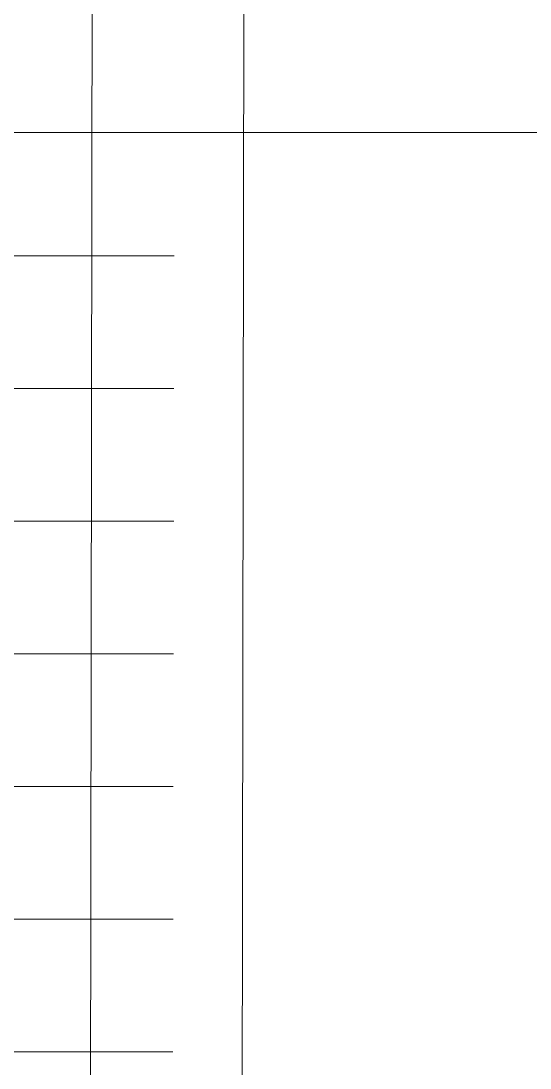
# Model space of a CAD drawing. Header units: inches. Extents: x 70 to 1974, y -315 to 363.
# Drawn here: x 907.771 to 908.106, y 214.522 to 215.212 of the extents above; entities that cross this region are included whole.
import ezdxf

# ---------------------------------------------------------------- set-up
doc = ezdxf.new("R2010")
doc.units = ezdxf.units.IN
doc.header["$MEASUREMENT"] = 0
doc.layers.add('moble', color=7, linetype='Continuous', lineweight=5, true_color=0x32414e)
doc.layers.add('PDF_stair-open-win', color=7, linetype='Continuous', true_color=0x6d6d6d)

msp = doc.modelspace()

# ---------------------------------------------------------------- hatches: boundary and pattern name
at = {"layer": 'moble', "true_color": 0x636466}
h = msp.add_hatch(dxfattribs=at)
h.set_pattern_fill('ANSI31', color=251, scale=0.7, angle=315)
h.set_pattern_definition([(0, (612.2862, 179.794975), (2e-17, 0.0875), [])])
h.paths.add_polyline_path([(907.8718, 215.13761), (901.81521, 215.13761), (901.81521, 214.93318), (901.05713, 214.95008), (900.88638, 208.87001), (909.05486, 208.86724), (909.05336, 210.41905), (907.86488, 210.41905)])
h.paths.add_polyline_path([(902.29101, 214.29713), (905.24839, 214.29713), (905.24839, 213.39126), (902.29101, 213.39126)], flags=16)
h.paths.add_polyline_path([(901.74345, 211.87639), (904.71497, 211.87639), (904.71497, 210.99228), (902.81826, 210.99228), (902.81826, 209.85558), (901.30089, 209.85558), (901.30089, 210.99228), (901.74345, 210.99228)], flags=16)
h.paths.add_polyline_path([(903.67947, 213.35187), (906.69599, 213.35187), (906.69599, 212.42631), (903.67947, 212.42631)], flags=16)
h.paths.add_polyline_path([(903.85629, 210.36605), (907.2807, 210.36605), (907.2807, 209.31352), (903.85629, 209.31352)], flags=16)
h.paths.add_polyline_path([(906.0433, 214.53542), (907.05488, 214.53542), (907.05488, 213.49344), (906.0433, 213.49344)], flags=16)
h.paths.add_polyline_path([(906.0433, 211.9496), (907.33939, 211.9496), (907.33939, 210.74974), (906.0433, 210.74974)], flags=16)

# ---------------------------------------------------------------- linework, layer by layer
at = {"layer": 'PDF_stair-open-win', "lineweight": 9}
msp.add_line((908.99894, 215.13882), (901.76958, 215.13882), dxfattribs=at)
for points in [[(908.99894, 210.42026), (907.8106, 210.42026), (907.82232, 218.41179), (908.99894, 218.41179)], [(908.89894, 210.52026), (907.91072, 210.52026), (907.92219, 218.31179), (908.89894, 218.31179)]]:
    msp.add_lwpolyline(points, close=True, dxfattribs=at)

doc.saveas('drawing.dxf')
